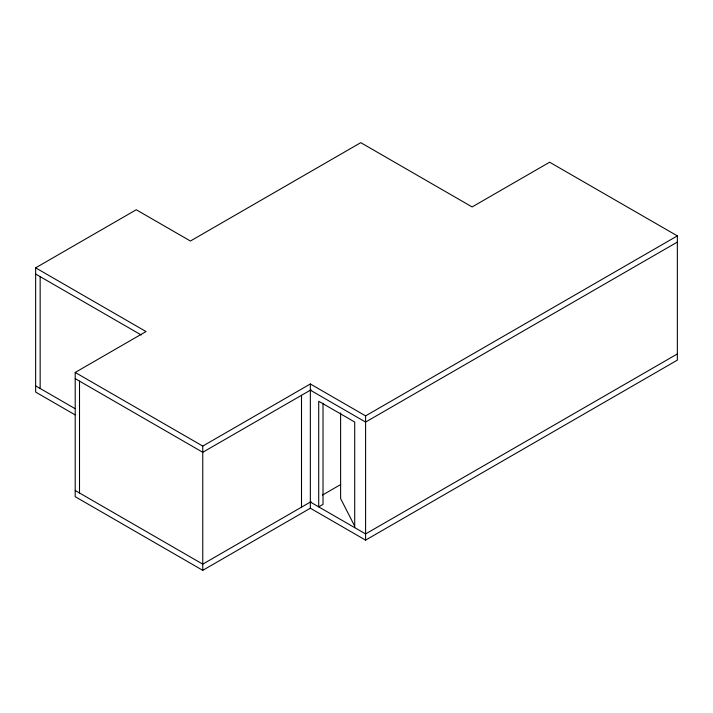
<?xml version="1.0" encoding="UTF-8"?>
<svg xmlns="http://www.w3.org/2000/svg" width="713" height="713" viewBox="0 0 713 713"><rect width="100%" height="100%" fill="white"/><g stroke="black" fill="none" stroke-linecap="round" stroke-linejoin="round"><path stroke-width="1.07" d="M35.65 267.83L136.254 209.756L190.407 241.021L360.769 142.662L472.122 206.948L549.625 162.208L677.35 235.878L677.35 360.136L365.591 540.124L310.342 508.226L202.759 570.338L75.204 496.694L75.204 372.444L146.022 331.554L35.65 267.83L35.65 392.088L74.999 414.806M75.204 372.444L202.759 446.088L310.342 383.968L365.591 415.875L677.35 235.878M311.073 389.779L202.759 452.283L75.204 378.639M677.35 242.072L365.591 422.069L310.342 390.171M311.073 501.649L202.759 564.143L75.204 490.499M322.552 495.009L340.743 484.501M677.35 353.942L365.591 533.93L310.342 502.032M35.65 274.033L141.219 334.976M35.65 385.893L74.999 408.611M354.495 525.748L340.609 498.53L340.609 412.925M365.591 415.875L365.591 540.124M354.709 527.647L354.709 422.025L318.711 401.25L318.711 506.863L323.016 504.385L323.016 403.21M310.342 383.968L310.342 508.226M301.501 395.314L301.501 507.184M202.759 446.088L202.759 570.338M79.508 381.125L79.508 492.986M40.151 276.626L40.151 388.487"/></g></svg>
